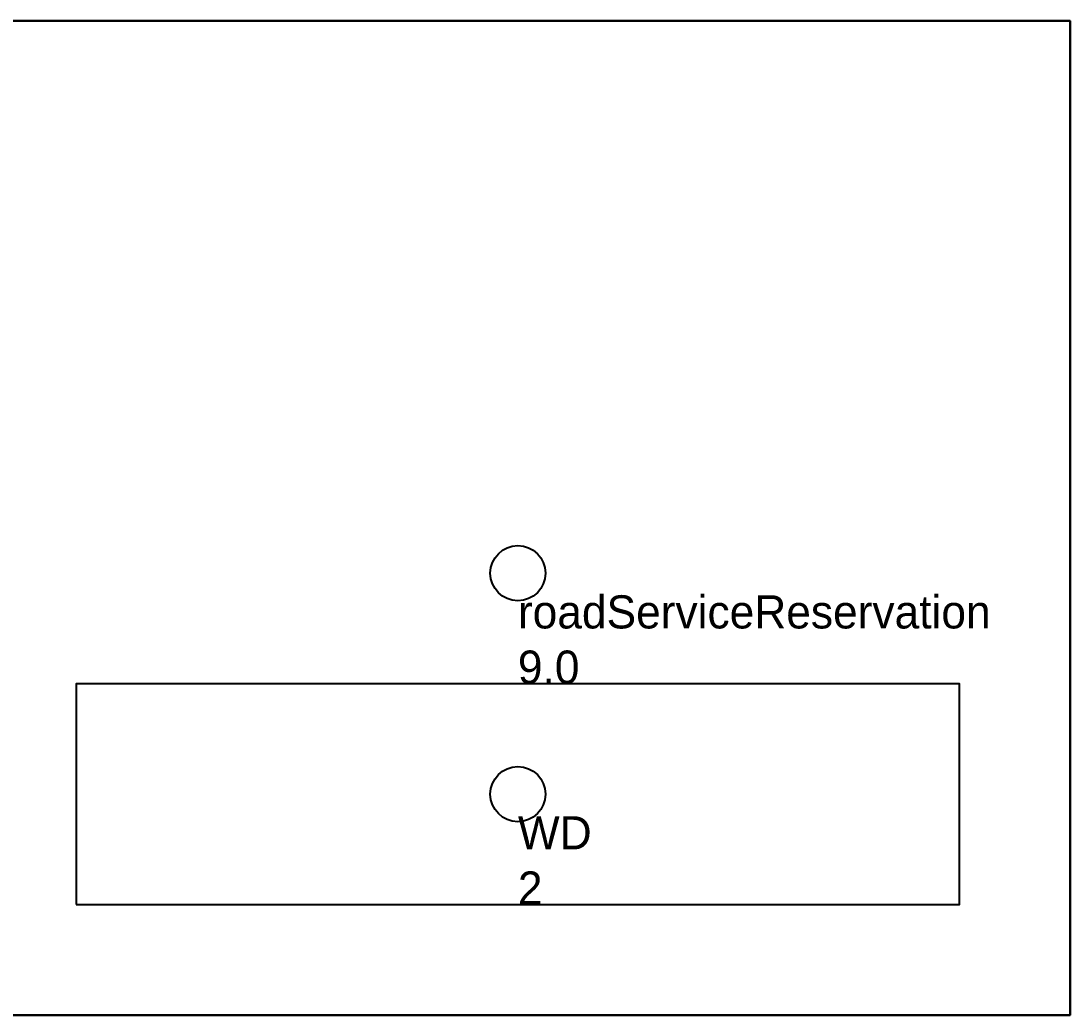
# Model space of a CAD drawing. Header units: metres. Extents: x 232950 to 233120, y 2704950 to 2705040.
# Drawn here: x 233060.5 to 233070, y 2704996 to 2705005 of the extents above; entities that cross this region are included whole.
import ezdxf

# ---------------------------------------------------------------- set-up
doc = ezdxf.new("R2010")
doc.units = ezdxf.units.M
for name, color, linetype in [('ReservedStrip', 5, 'Continuous'), ('ReservedStripDetail', 5, 'Continuous'), ('ServiceCorridorDetail', 2, 'Continuous')]:
    doc.layers.add(name, color=color, linetype=linetype)
doc.layers.add('ServiceCorridor', color=2, linetype='Continuous', lineweight=30)

# ---------------------------------------------------------------- blocks, each defined once
blk = doc.blocks.new('ServiceCorridorDetail')
blk.add_circle((0, 0), 0.25)
for tag, p in [('CorridorType', (0, -0.5)), ('CorridorWidth', (0, -1))]:
    blk.add_attdef(tag, p, '', height=0.3)
blk = doc.blocks.new('ReservedStripDetail')
blk.add_circle((0, 0), 0.25)
for tag, p in [('ReservedStripType', (0, -0.5)), ('ReservedStripWidth', (0, -1))]:
    blk.add_attdef(tag, p, '', height=0.3)

msp = doc.modelspace()

# ---------------------------------------------------------------- linework, layer by layer
at = {"layer": 'ReservedStrip'}
msp.add_lwpolyline([(233061, 2704997), (233069, 2704997), (233069, 2704999), (233061, 2704999)], close=True, dxfattribs=at)
at = {"layer": 'ServiceCorridor'}
msp.add_lwpolyline([(233025, 2704996), (233070, 2704996), (233070, 2705005), (233025, 2705005)], close=True, dxfattribs=at)

# ---------------------------------------------------------------- block references
at = {"layer": 'ReservedStripDetail'}
msp.add_blockref('ReservedStripDetail', (233065, 2704998), dxfattribs=at).add_auto_attribs({'ReservedStripType': 'WD', 'ReservedStripWidth': '2'})
at = {"layer": 'ServiceCorridorDetail'}
msp.add_blockref('ServiceCorridorDetail', (233065, 2705000), dxfattribs=at).add_auto_attribs({'CorridorType': 'roadServiceReservation', 'CorridorWidth': '9.0'})

doc.saveas('drawing.dxf')
